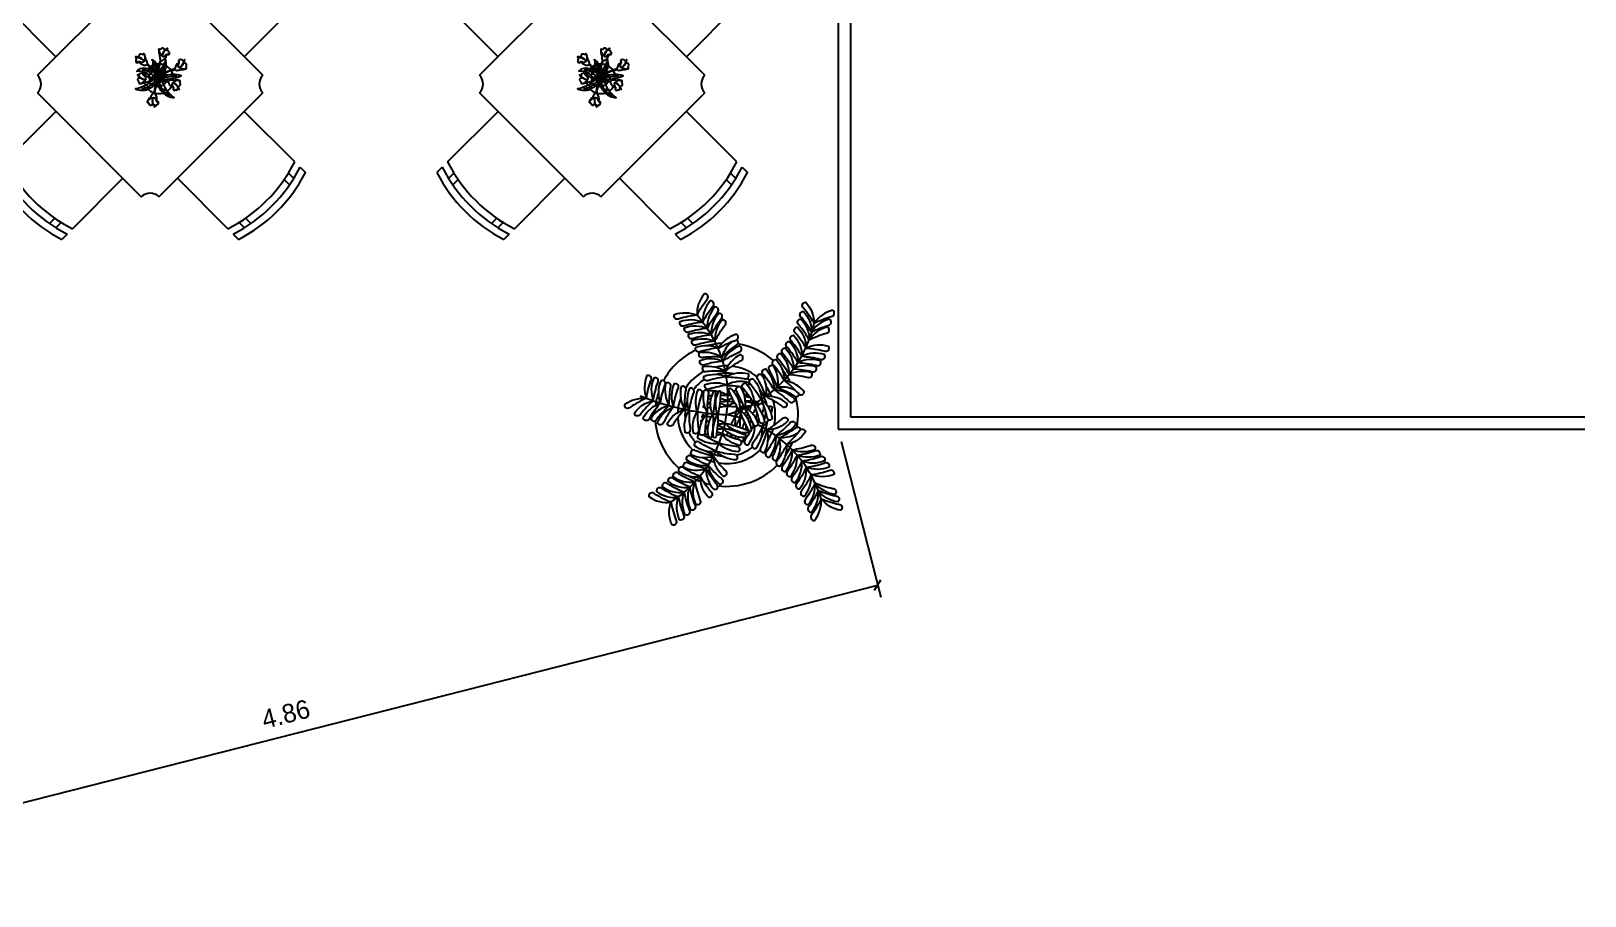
# Model space of a CAD drawing. Header units: millimetres. Extents: x 290.7 to 367.8, y 729.2 to 750.9.
# Drawn here: x 361.53 to 367.77, y 742.17 to 745.65 of the extents above; entities that cross this region are included whole.
import ezdxf

# ---------------------------------------------------------------- set-up
doc = ezdxf.new("R2010")
doc.units = ezdxf.units.MM
doc.header["$PDMODE"] = 35
for name, color, linetype in [('cota', 24, 'Continuous'), ('LAYOUT', 4, 'Continuous'), ('VEGET', 64, 'Continuous'), ('VEGET_I', 62, 'Continuous')]:
    doc.layers.add(name, color=color, linetype=linetype)
doc.styles.add('STYLUS', font='stylu.ttf')
doc.dimstyles.new('DIM50', dxfattribs={"dimscale": 0.5, "dimtxt": 0.15, "dimasz": 0.07, "dimexe": 0.1, "dimexo": 0.1, "dimgap": 0.09, "dimtad": 1, "dimzin": 4, "dimdsep": 46, "dimtxsty": 'STYLUS', "dimblk1": 'OBLIQUE', "dimblk2": 'OBLIQUE', "dimsah": 1, "dimcen": 0.09, "dimclrd": 24, "dimclre": 24, "dimclrt": 2, "dimadec": 0, "dimazin": 0, "dimtfac": 1, "dimtmove": 2, "dimatfit": 3, "dimldrblk": 'OBLIQUE', "dimfxl": 0, "dimtolj": 1, "dimtzin": 0, "dimarcsym": 0})

# ---------------------------------------------------------------- blocks, each defined once
blk = doc.blocks.new('VASO PLANTA')
at = {"layer": 'VEGET'}
for points in [[(-0.3508, 0.3583, -0.044205), (-0.3757, 0.4276, 0.765812), (-0.4, 0.4349, 0.192696)], [(0.3543, 0.3574, 0.044205), (0.3794, 0.4266, -0.765812), (0.4037, 0.4338, -0.192696)], [(-0.2848, 0.3352, -0.044205), (-0.3097, 0.4045, 0.765812), (-0.334, 0.4117, 0.192696)], [(-0.2524, 0.3218, -0.044205), (-0.2385, 0.3941, 0.765812), (-0.2557, 0.4127, 0.192696)], [(-0.2204, 0.3042, -0.044205), (-0.2065, 0.3765, 0.765812), (-0.2237, 0.3952, 0.192696)], [(-0.196, 0.2867, -0.044205), (-0.1821, 0.359, 0.765812), (-0.1993, 0.3776, 0.192696)], [(0.1996, 0.286, 0.044205), (0.1859, 0.3584, -0.765812), (0.2031, 0.3769, -0.192696)], [(0.2254, 0.3028, 0.044205), (0.2117, 0.3751, -0.765812), (0.2289, 0.3937, -0.192696)], [(0.2558, 0.3211, 0.044205), (0.2421, 0.3934, -0.765812), (0.2593, 0.412, -0.192696)], [(0.2898, 0.3355, 0.044205), (0.3149, 0.4048, -0.765812), (0.3392, 0.412, -0.192696)], [(0.3205, 0.3472, 0.044205), (0.3456, 0.4164, -0.765812), (0.3699, 0.4236, -0.192696)], [(-0.3508, 0.3583, 0.044205), (-0.4129, 0.3188, -0.765812), (-0.4366, 0.328, -0.192696)], [(-0.2845, 0.3362, 0.044205), (-0.3466, 0.2967, -0.765812), (-0.3702, 0.3059, -0.192696)], [(-0.2524, 0.3218, 0.044205), (-0.3146, 0.2823, -0.765812), (-0.3382, 0.2914, -0.192696)], [(-0.172, 0.2685, -0.044205), (-0.1581, 0.3407, 0.765812), (-0.1753, 0.3594, 0.192696)], [(-0.1496, 0.2495, -0.044205), (-0.1357, 0.3218, 0.765812), (-0.1529, 0.3404, 0.192696)], [(0.1528, 0.2491, 0.044205), (0.1391, 0.3214, -0.765812), (0.1563, 0.34, -0.192696)], [(0.1753, 0.268, 0.044205), (0.1615, 0.3403, -0.765812), (0.1788, 0.3589, -0.192696)], [(0.2558, 0.3211, -0.044205), (0.3178, 0.2814, 0.765812), (0.3415, 0.2905, 0.192696)], [(0.2898, 0.3355, -0.044205), (0.3519, 0.2959, 0.765812), (0.3755, 0.305, 0.192696)], [(0.3205, 0.3472, -0.044205), (0.3825, 0.3075, 0.765812), (0.4062, 0.3166, 0.192696)], [(0.3543, 0.3574, -0.044205), (0.4163, 0.3177, 0.765812), (0.44, 0.3268, 0.192696)], [(-0.2204, 0.3042, 0.044205), (-0.2825, 0.2647, -0.765812), (-0.3062, 0.2739, -0.192696)], [(-0.196, 0.2867, 0.044205), (-0.2581, 0.2472, -0.765812), (-0.2818, 0.2563, -0.192696)], [(0.1996, 0.286, -0.044205), (0.2616, 0.2464, 0.765812), (0.2853, 0.2554, 0.192696)], [(0.2254, 0.3028, -0.044205), (0.2874, 0.2631, 0.765812), (0.3111, 0.2722, 0.192696)], [(-0.1496, 0.2495, 0.044205), (-0.2117, 0.21, -0.765812), (-0.2354, 0.2191, -0.192696)], [(0.1528, 0.2491, -0.044205), (0.2148, 0.2094, 0.765812), (0.2385, 0.2185, 0.192696)], [(-0.2956, -0.0431, -0.044205), (-0.3563, -0.0014, 0.765812), (-0.3803, -0.0097, 0.192696)], [(-0.374, -0.0884, -0.044205), (-0.4347, -0.0467, 0.765812), (-0.4586, -0.055, 0.192696)], [(-0.3483, -0.0712, -0.044205), (-0.409, -0.0295, 0.765812), (-0.4329, -0.0378, 0.192696)], [(-0.322, -0.0566, -0.044205), (-0.3827, -0.0149, 0.765812), (-0.4066, -0.0232, 0.192696)], [(-0.2956, -0.0431, 0.044205), (-0.2843, -0.1159, -0.765812), (-0.3021, -0.1339, -0.192696)], [(-0.4029, -0.1104, -0.044205), (-0.4636, -0.0687, 0.765812), (-0.4875, -0.077, 0.192696)], [(-0.4029, -0.1104, 0.044205), (-0.3916, -0.1831, -0.765812), (-0.4094, -0.2011, -0.192696)], [(-0.374, -0.0884, 0.044205), (-0.3626, -0.1612, -0.765812), (-0.3805, -0.1792, -0.192696)], [(-0.3483, -0.0712, 0.044205), (-0.3369, -0.144, -0.765812), (-0.3548, -0.162, -0.192696)], [(0.2663, -0.1467, -0.044205), (0.2297, -0.2107, 0.765812), (0.24, -0.2338, 0.192696)], [(0.2663, -0.1467, 0.044205), (0.3379, -0.1295, -0.765812), (0.3573, -0.1457, -0.192696)], [(0.2861, -0.1687, 0.044205), (0.3577, -0.1514, -0.765812), (0.3771, -0.1677, -0.192696)], [(0.3054, -0.1918, 0.044205), (0.377, -0.1745, -0.765812), (0.3964, -0.1908, -0.192696)], [(0.3054, -0.1918, -0.044205), (0.2689, -0.2557, 0.765812), (0.2791, -0.2789, 0.192696)], [(0.3241, -0.2153, -0.044205), (0.2876, -0.2792, 0.765812), (0.2978, -0.3024, 0.192696)], [(0.3431, -0.2465, -0.044205), (0.3066, -0.3104, 0.765812), (0.3168, -0.3336, 0.192696)], [(0.3241, -0.2153, 0.044205), (0.3957, -0.198, -0.765812), (0.4151, -0.2143, -0.192696)], [(0.3431, -0.2465, 0.044205), (0.4147, -0.2292, -0.765812), (0.4341, -0.2455, -0.192696)], [(-0.0781, -0.3273, -0.044205), (-0.1486, -0.3063, 0.765812), (-0.1689, -0.3216, 0.192696)], [(-0.0672, -0.3003, -0.044205), (-0.1378, -0.2794, 0.765812), (-0.158, -0.2946, 0.192696)], [(-0.0672, -0.3003, 0.044205), (-0.016, -0.3532, -0.765812), (-0.0202, -0.3782, -0.192696)], [(-0.0781, -0.3273, 0.044205), (-0.0449, -0.393, -0.765812), (-0.0563, -0.4156, -0.192696)]]:
    blk.add_lwpolyline(points, format="xyb", close=True, dxfattribs=at)
for points in [[(-0.3169, 0.3478, -0.041958), (-0.3403, 0.4136, 0.765812), (-0.3645, 0.4209, 0.173473), (-0.3226, 0.3499, -0.044205)], [(-0.3149, 0.3473, 0.04372), (-0.3763, 0.3082, -0.765812), (-0.4, 0.3173, -0.188525), (-0.3162, 0.3477, 0.044205)], [(-0.1715, 0.268, 0.043736), (-0.233, 0.2289, -0.765812), (-0.2566, 0.2381, -0.190158), (-0.172, 0.2685, 0.044205)], [(-0.0685, 0.2868, 0.561777), (-0.0781, 0.3071, 0.142414), (-0.1193, 0.2525, -0.044205)], [(-0.0596, 0.2725, 0.362814), (-0.0685, 0.2868, 0.192696)], [(0.0629, 0.2724, -0.38977), (0.073, 0.287, -0.192696)], [(0.1004, 0.2614, 0.017186), (0.0793, 0.2808, -0.765812), (0.0834, 0.3058, -0.142118), (0.1244, 0.2513, 0.044205)], [(0.0867, 0.2743, -0.023028), (0.092, 0.2644, 0.044205)], [(0.1748, 0.2676, -0.043736), (0.2361, 0.2283, 0.765812), (0.2598, 0.2374, 0.190158), (0.1753, 0.268, -0.044205)], [(-0.2079, 0.1888, -0.217014), (-0.2114, 0.1991, -0.101631), (-0.1686, 0.2235, 0.044205)], [(0.2124, 0.1867, 0.231781), (0.2164, 0.1975, 0.103844), (0.1727, 0.2224, -0.044205)], [(-0.2974, 0.0457, 0.561777), (-0.3198, 0.045, 0.142414), (-0.2863, -0.0146, -0.044205)], [(-0.2807, 0.0481, 0.362814), (-0.2974, 0.0457, 0.192696)], [(-0.2857, 0.0109, -0.009373), (-0.291, 0.0256, 0.765812)], [(-0.291, 0.0256, 0.019255), (-0.2851, 0.0182, -0.044205)], [(-0.3214, -0.0562, 0.043736), (-0.3101, -0.1282, -0.765812), (-0.328, -0.1462, -0.190158), (-0.322, -0.0566, 0.044205)], [(0.2783, -0.0857, 0.019255), (0.2865, -0.0809, 0.293091), (0.2996, -0.0644, 0.362814), (0.2849, -0.0562, -0.044205)], [(-0.2633, -0.1213, -0.217014), (-0.2742, -0.1203, -0.101631), (-0.2794, -0.0714, 0.044205)], [(0.2705, -0.1097, 0.026609), (0.307, -0.0845, -0.765812), (0.3307, -0.0936, -0.150529), (0.265, -0.1233, 0.044205)], [(0.2082, -0.2083, 0.217014), (0.2187, -0.2112, 0.101631), (0.2411, -0.1674, -0.044205)], [(0.2857, -0.1682, -0.043736), (0.2494, -0.2314, 0.765812), (0.2597, -0.2546, 0.190158), (0.2861, -0.1687, -0.044205)], [(-0.1459, -0.2557, 0.217014), (-0.1463, -0.2666, 0.101631), (-0.0985, -0.2783, -0.044205)], [(-0.0304, -0.2944, 0.024087), (0.002, -0.3182, -0.765812), (0.001, -0.3436, -0.148112), (-0.0477, -0.292, 0.044205)], [(-0.0164, -0.2956, 0.019679), (-0.0098, -0.3026, 0.099242), (0.0034, -0.3116, 0.051682), (0.0093, -0.3116, 0.352205), (0.0141, -0.2959)]]:
    blk.add_lwpolyline(points, format="xyb", dxfattribs=at)
for centre, radius, start, end in [((-0.4768, -0.1149), 0.4897, 63.10087, 75.09225), ((-0.4768, -0.1149), 0.4897, 58.87295, 62.90498), ((0.479, -0.1162), 0.4897, 104.75549, 131.76921), ((-0.4768, -0.1149), 0.4897, 46.69243, 58.65813), ((-0.0926, -0.4892), 0.4897, 114.5353, 121.47279), ((-0.0926, -0.4892), 0.4897, 113.1073, 114.49341), ((-0.0926, -0.4892), 0.4897, 125.073, 129.31985), ((-0.0926, -0.4892), 0.4897, 121.50868, 125.073), ((0.0013, -0.0086), 0.2876, 339.4148, 344.45214), ((-0.0826, -0.4911), 0.4897, 37.62843, 47.98694), ((-0.0826, -0.4911), 0.4897, 34.02821, 37.59254), ((-0.0826, -0.4911), 0.4897, 29.78136, 33.81339), ((-1.0708, 0.089), 1.0765, 335.81604, 339.44659)]:
    blk.add_arc(centre, radius, start, end, dxfattribs=at)
at = {"layer": 'VEGET', "color": 251}
for start, end in [(114.78631, 126.19658), (108.2342, 109.70703), (77.63082, 102.21692), (69.83027, 71.61354), (53.41537, 64.63853), (136.66556, 168.63179), (174.64907, 176.1219), (181.20119, 192.61145)]:
    blk.add_arc((0.0013, -0.0086), 0.2876, start, end, dxfattribs=at)
at = {"layer": 'VEGET', "color": 252}
for start, end in [(350.46942, 42.75762), (203.08044, 239.23733), (326.48976, 336.4965), (272.56394, 316.02078), (249.70631, 260.19107), (263.68527, 266.48138)]:
    blk.add_arc((0.0013, -0.0086), 0.2876, start, end, dxfattribs=at)
at = {"layer": 'VEGET_I'}
for points in [[(-0.1256, 0.2295, -0.026571), (-0.0957, 0.2622, 0.765812)], [(-0.1193, 0.2525, 0.048939), (-0.1256, 0.2295, -0.044205)], [(-0.0887, 0.2646, 0.136656), (-0.0999, 0.1999, -0.044205)], [(-0.0999, 0.1999, -0.044205), (-0.0642, 0.2643, 0.186519), (-0.0596, 0.2725, 0.192696)], [(-0.0957, 0.2622, -0.009373), (-0.0844, 0.273, 0.765812)], [(-0.0844, 0.273, 0.019255), (-0.0887, 0.2646, -0.044205)], [(-0.0844, 0.273, -0.008239), (-0.0741, 0.2821, 0.14266), (-0.0685, 0.2868, 0.192696)], [(0.103, 0.1996, 0.044205), (0.0674, 0.2641, -0.186519), (0.0629, 0.2724, -0.192696)], [(0.092, 0.2644, -0.136656), (0.103, 0.1996, 0.044205)], [(0.1307, 0.2281, 0.026999), (0.1004, 0.2614, -0.765812)], [(0.1244, 0.2513, -0.049229), (0.1307, 0.2281, 0.044205)], [(-0.1256, 0.2295, 0.044205), (-0.1878, 0.19, -0.47059), (-0.2079, 0.1888, -0.101631)], [(-0.1686, 0.2235, -0.089316), (-0.1256, 0.2295, 0.044205)], [(0.1727, 0.2224, 0.087109), (0.1307, 0.2281, -0.044205)], [(0.1307, 0.2281, -0.044205), (0.1928, 0.1884, 0.45353), (0.2124, 0.1867, 0.192696)], [(-0.0544, 0.1329, 0.043212), (-0.115, 0.0941, -0.765812), (-0.1387, 0.1033, -0.188559), (-0.0549, 0.1337, 0.044205)], [(-0.0544, 0.1329, -0.043212), (0.015, 0.152, 0.765812), (0.024, 0.1757, 0.189039), (-0.0548, 0.1336, -0.044205)], [(-0.038, 0.1025, -0.040373), (0.027, 0.12, 0.765812), (0.036, 0.1437, 0.178223), (-0.0394, 0.1055, -0.044205)], [(-0.0234, 0.12, 0.000464), (-0.0241, 0.1201, -0.582651), (-0.0373, 0.1388, -0.07346)], [(-0.0249, 0.1589, -0.375335), (-0.0211, 0.1758, -0.047205), (0.0015, 0.1709, 0.044205)], [(-0.0249, 0.1426, -0.056536), (0.0014, 0.1344, 0.044205)], [(0.0278, 0.1425, 0.016318), (0.0015, 0.1493, -0.765812)], [(0.0279, 0.1589, -0.080461), (0.0577, 0.1335, 0.044205)], [(0.0572, 0.1327, 0.010847), (0.0402, 0.1387, -0.765812)], [(0.0572, 0.1327, -0.043212), (0.1178, 0.0938, 0.765812), (0.1415, 0.1029, 0.188559), (0.0577, 0.1335, -0.044205)], [(-0.1506, -0.003, -0.043212), (-0.1404, 0.0683, 0.765812), (-0.1585, 0.086, 0.189039), (-0.1515, -0.0031, -0.044205)], [(-0.1096, 0.0832, 0.310051), (-0.1244, 0.0842, 0.178223), (-0.1195, -0.0002, -0.044205)], [(-0.0624, 0.0891, 0.026809), (-0.0993, 0.0639, -0.765812), (-0.1229, 0.073, -0.190001), (-0.0384, 0.1034, 0.044205)], [(-0.0212, 0.0648, 0.042968), (-0.0875, 0.0378, -0.765812), (-0.1091, 0.051, -0.187469), (-0.0217, 0.0659, 0.044205)], [(-0.0994, 0.0636, 0.01476), (-0.099, 0.0564, -0.044205)], [(-0.0778, 0.0642, -0.001358), (-0.0777, 0.0665, 0.23858), (-0.0793, 0.0782, 0.192696)], [(-0.0664, 0.0754, 0.55151), (-0.0748, 0.0714, 0.014416), (-0.0746, 0.0651, 0.055396)], [(-0.0657, 0.0785, -0.000915), (-0.067, 0.0792, -0.304303), (-0.0691, 0.0849, -0.228818)], [(-0.0502, 0.0683, 0.012353), (-0.0516, 0.0893, 0.702056), (-0.0618, 0.0907, 0.056992), (-0.068, 0.0664, 0.055396)], [(-0.0626, 0.089, -0.000303), (-0.0624, 0.089, -0.055396)], [(-0.0381, 0.1028, 0.011778), (-0.0553, 0.0933, -0.765812)], [(-0.0515, 0.0877, -0.017637), (-0.0439, 0.0861, -0.055396)], [(-0.0461, 0.0684, -0.002748), (-0.0503, 0.0704, -0.304303)], [(-0.0472, 0.1034, -0.367712), (-0.0402, 0.1189, -0.023207), (-0.0295, 0.115, 0.044205)], [(-0.0298, 0.0673, 0.014432), (-0.0313, 0.0917, 0.702056), (-0.0415, 0.0931, 0.058247), (-0.0477, 0.0684, 0.055396)], [(-0.0399, 0.095, -0.128217), (-0.0451, 0.0991, -0.023207)], [(-0.0117, 0.0838, 0.012832), (-0.0314, 0.0923, -0.213964)], [(-0.0305, 0.082, -0.031165), (-0.0181, 0.0763, -0.055396)], [(-0.0214, 0.0653, -0.039819), (0.0385, 0.0938, 0.765812), (0.0431, 0.1188, 0.173659), (-0.023, 0.0693, -0.044205)], [(-0.0176, 0.1092, -0.046951), (0.0014, 0.0964, 0.044205)], [(-0.0136, 0.0441, 0.053322), (0.0698, 0.079, 0.702056), (0.0669, 0.089, 0.218681), (-0.0144, 0.0465, 0.055396)], [(-0.0102, 0.0716, -0.032659), (0.0013, 0.063, -0.055396)], [(0.0204, 0.1092, 0.011816), (0.0014, 0.1145, -0.765812)], [(0.0129, 0.0716, 0.007775), (0.0014, 0.0775, -0.765812)], [(0.0145, 0.0838, -0.020159), (0.0208, 0.0762, 0.044205)], [(0.0262, 0.1199, -0.016225), (0.0324, 0.1149, 0.044205)], [(0.0479, 0.099, -0.012099), (0.0653, 0.0889, 0.765812)], [(0.0644, 0.0672, 0.031921), (0.0488, 0.0683, -0.044205)], [(0.0719, 0.0848, -0.022047), (0.102, 0.0636, 0.765812), (0.1256, 0.0727, 0.171463), (0.05, 0.1032, -0.044205)], [(0.0546, -0.0209, -0.053322), (0.0855, 0.064, -0.702056), (0.0956, 0.0616, -0.218681), (0.057, -0.0217, -0.055396)], [(0.085, 0.0627, 0.016253), (0.0773, 0.0649, -0.044205)], [(-0.291, 0.0256, -0.008239), (-0.2952, 0.0387, 0.14266), (-0.2974, 0.0457, 0.192696)], [(-0.2677, -0.0296, -0.026571), (-0.2857, 0.0109, 0.765812)], [(-0.2851, 0.0182, 0.136656), (-0.2302, -0.0179, -0.044205)], [(-0.2302, -0.0179, -0.044205), (-0.275, 0.0406, 0.186519), (-0.2807, 0.0481, 0.192696)], [(-0.1163, -0.0001, -0.035554), (-0.1081, 0.0586, 0.765812)], [(-0.0137, 0.0444, -0.054708), (-0.0974, 0.0046, -0.702056), (-0.1029, 0.0133, -0.225817), (-0.014, 0.0451, -0.055396)], [(-0.0951, 0.0343, 0.023461), (-0.0915, 0.0233, -0.044205)], [(-0.091, -0.0281, -0.065659), (-0.0762, 0.0002, 0.044205)], [(-0.085, 0.0091, 0.020897), (-0.0798, 0.0003, -0.044205)], [(-0.0779, 0.0322, -0.006135), (-0.0781, 0.0424, 0.23858)], [(-0.0749, 0.0002, 0.017363), (-0.0771, -0.0287, -0.091156)], [(-0.0755, 0.0002, -0.007355), (-0.0767, 0.0124, 0.23858)], [(-0.0688, 0.0467, 0.022251), (-0.068, 0.037, 0.055396)], [(-0.0636, 0.018, 0.046881), (-0.0555, -0.0009, 0.055396)], [(-0.053, -0.0011, 0.014868), (-0.0507, 0.0241, 0.702056)], [(-0.0499, 0.0429, 0.006974), (-0.0499, 0.0547, 0.702056)], [(-0.0486, 0.0552, 0.027174), (-0.0481, 0.0433, 0.055396)], [(-0.0451, 0.0268, 0.071588), (-0.0331, -0.0021, 0.055396)], [(-0.0331, -0.0021, 0.021865), (-0.0299, 0.0349, 0.702056)], [(-0.0093, 0.0527, -0.0139), (-0.0312, 0.0615, -0.304303)], [(-0.0296, 0.0456, 0.009673), (-0.0296, 0.0621, 0.702056)], [(-0.0296, 0.0592, -0.045164), (-0.0129, 0.0485, -0.055396)], [(0.0092, 0.0255, -0.02164), (-0.0256, 0.0373, -0.702056)], [(-0.0092, 0.0455, -0.061935), (0.0092, 0.0255, -0.055396)], [(0.0162, 0.0441, -0.009219), (0.0013, 0.0489, -0.304303)], [(0.0466, 0.0231, 0.085919), (0.0092, 0.0255, 0.055396)], [(0.0092, 0.0255, 0.021874), (0.0415, 0.0072, 0.702056)], [(0.012, 0.0526, -0.018209), (0.0171, 0.0465, -0.055396)], [(0.0163, 0.0444, 0.021253), (0.0478, 0.0266, 0.702056)], [(0.0537, 0.0424, 0.085162), (0.0166, 0.0451, 0.055396)], [(0.0339, 0.0614, -0.015304), (0.0578, 0.0524, 0.765812)], [(0.0525, 0.0018, 0.004757), (0.0599, -0.0016, 0.702056)], [(0.0658, 0.0167, 0.005884), (0.0634, 0.0177, 0.055396)], [(0.064, 0.0188, 0.001397), (0.0662, 0.0178, 0.702056)], [(0.0729, 0.0357, 0.003136), (0.0717, 0.0363, 0.055396)], [(0.0743, 0.0452, -0.001443), (0.0765, 0.0442, 0.765812)], [(0.0761, -0.0278, 0.039819), (0.1018, 0.0334, -0.765812), (0.1265, 0.0392, -0.173659), (0.0802, -0.0292, 0.044205)], [(0.09, 0.0019, 0.023932), (0.0815, 0.0081, 0.055396)], [(0.0829, 0.0107, 0.00583), (0.0922, 0.0072, 0.702056)], [(0.0973, 0.0205, 0.021846), (0.0896, 0.0263, 0.055396)], [(0.0924, 0.0358, 0.188259), (0.1018, 0.0342, 0.037112)], [(0.1122, 0.0458, 0.095136), (0.1118, 0.0507, 0.037112), (0.0955, 0.0589, -0.044205)], [(0.1141, -0.0426, 0.040373), (0.1285, 0.0231, -0.765812), (0.1518, 0.0333, -0.178223), (0.1171, -0.0439, 0.044205)], [(0.1451, -0.0575, 0.043212), (0.161, 0.0127, -0.765812), (0.1842, 0.0228, -0.189039), (0.1459, -0.0579, 0.044205)], [(-0.2863, -0.0146, 0.048939), (-0.2677, -0.0296, -0.044205)], [(-0.2794, -0.0714, -0.089316), (-0.2677, -0.0296, 0.044205)], [(-0.2677, -0.0296, 0.044205), (-0.2563, -0.1023, -0.47059), (-0.2633, -0.1213, -0.101631)], [(-0.1506, -0.003, 0.043212), (-0.1394, -0.0741, -0.765812), (-0.1572, -0.0921, -0.188812), (-0.1515, -0.003, 0.044205)], [(-0.1166, -0.0001, 0.043533), (-0.1053, -0.0717, -0.765812), (-0.1232, -0.0897, -0.190001), (-0.1172, -0.0001, 0.044205)], [(-0.0981, -0.0807, -0.091774), (-0.0937, -0.0364, 0.044205)], [(-0.0049, -0.0619, 0.050837), (-0.0901, -0.0483, 0.702056), (-0.0929, -0.0582, 0.208079), (-0.0057, -0.0669, 0.055396)], [(-0.0023, -0.042, 0.052104), (-0.0895, -0.0278, 0.702056), (-0.0924, -0.0377, 0.213937), (-0.0028, -0.0457, 0.055396)], [(-0.0775, -0.0446, 0.002726), (-0.0775, -0.0492, -0.091156)], [(-0.0681, -0.0501, -0.005382), (-0.068, -0.0477, -0.055396)], [(-0.0653, -0.0299, -0.070796), (-0.0541, -0.001, -0.055396)], [(-0.0533, -0.0011, -0.018247), (-0.05, -0.0319, -0.702056)], [(-0.0492, -0.0512, -0.000824), (-0.0491, -0.0526, -0.702056)], [(-0.0477, -0.0528, -0.003383), (-0.0477, -0.0513, -0.055396)], [(-0.0451, -0.0327, -0.075119), (-0.0331, -0.0021, -0.055396)], [(-0.0331, -0.0021, -0.019771), (-0.0296, -0.0355, -0.702056)], [(-0.0288, -0.0513, -0.002951), (-0.0287, -0.0563, -0.702056)], [(-0.0028, -0.0457, 0.126868), (0.0802, -0.067, 0.706395), (0.0893, -0.0547, 0.085319), (0.0864, -0.053, 0.054345), (-0.0023, -0.042)], [(0.0161, -0.0546, 0.004912), (0.0129, -0.0623, 0.702056)], [(0.0356, -0.0148, 0.018633), (0.0212, -0.043, 0.702056)], [(0.0324, -0.0637, 0.007476), (0.0333, -0.0605, 0.055396)], [(0.0353, -0.0612, 0.001673), (0.0342, -0.0639, 0.702056)], [(0.0363, -0.0449, 0.068831), (0.0356, -0.0148, 0.055396)], [(0.0549, -0.021, 0.016154), (0.0423, -0.0455, 0.702056)], [(0.0564, -0.0471, 0.058916), (0.0556, -0.0212, 0.055396)], [(0.0756, -0.0276, -0.013341), (0.0694, -0.049, 0.009168)], [(0.0715, -0.0067, 0.0079), (0.084, -0.0116, 0.702056)], [(0.0743, -0.1205, 0.352236), (0.0886, -0.1288, 0.190001), (0.115, -0.0429, -0.044205)], [(0.0803, -0.0509, 0.047452), (0.0767, -0.028, -0.044205)], [(0.1144, -0.0427, -0.043303), (0.0785, -0.1053, 0.765812)], [(0.0962, -0.0152, 0.312991), (0.1004, -0.0106, 0.052452)], [(0.1451, -0.0575, -0.043212), (0.1093, -0.1199, 0.765812), (0.1195, -0.1431, 0.188812), (0.146, -0.0578, -0.044205)], [(0.2849, -0.0562, 0.186519), (0.2769, -0.0612, -0.044205), (0.2142, -0.0998, 0.136656), (0.2783, -0.0857, 0.293091)], [(-0.0157, -0.1244, -0.041957), (-0.0826, -0.1042, 0.765812), (-0.1028, -0.1195, 0.18367), (-0.0161, -0.1264, -0.044205)], [(-0.077, -0.0655, 0.003527), (-0.0767, -0.0714, -0.132351), (-0.0762, -0.0782, -0.192696)], [(-0.0653, -0.08, -0.026563), (-0.0673, -0.0685, -0.055396)], [(-0.0492, -0.0717, -0.005553), (-0.0495, -0.0812, -0.702056)], [(-0.0448, -0.0827, -0.024989), (-0.0468, -0.0719, -0.055396)], [(-0.0299, -0.0942, -0.873192), (-0.0404, -0.097, -0.228818)], [(-0.0288, -0.0717, -0.007299), (-0.0292, -0.0841, -0.702056)], [(-0.0157, -0.1244, 0.041957), (0.0542, -0.1237, -0.765812), (0.0694, -0.144, -0.183954), (-0.016, -0.1264, 0.044205)], [(-0.0085, -0.085, 0.044205), (0.064, -0.0978, -0.765812), (0.0753, -0.1206, -0.192696), (-0.0085, -0.085, 0.044205)], [(0.0015, -0.0939, 0.004581), (-0.0008, -0.1013, 0.702056), (0.0082, -0.1064, 0.014424), (0.0124, -0.1016, 0.055396)], [(0.0094, -0.0713, 0.010447), (0.0034, -0.088, 0.702056)], [(0.0193, -0.1057, 0.000531), (0.019, -0.1065, 0.702056), (0.028, -0.1116, 0.00358), (0.0291, -0.1104, 0.055396)], [(0.0196, -0.0915, 0.031025), (0.0263, -0.0796, 0.055396)], [(0.0278, -0.0802, 0.007534), (0.0235, -0.0923, 0.702056)], [(0.0405, -0.0951, 0.027613), (0.0463, -0.0844, 0.055396)], [(0.0559, -0.0855, -0.006227), (0.0517, -0.095, 0.033373), (0.0506, -0.0965, 0.192696)], [(0.053, -0.0661, 0.002758), (0.0533, -0.0649, 0.055396)], [(0.0635, -0.0662, -0.0009), (0.063, -0.0676, 0.009168)], [(0.0733, -0.0994, 0.030936), (0.0775, -0.0849, -0.044205)], [(0.0798, -0.0708, 0.007699), (0.0802, -0.067, -0.044205)], [(0.245, -0.1241, -0.044205), (0.2084, -0.1881, 0.47059), (0.2082, -0.2083, 0.101631)], [(0.2411, -0.1674, 0.089316), (0.245, -0.1241, -0.044205)], [(0.245, -0.1241, 0.017575), (0.2705, -0.1097, -0.765812)], [(0.265, -0.1233, -0.040978), (0.245, -0.1241, 0.044205)], [(-0.0229, -0.1575, -0.04223), (-0.0903, -0.1373, 0.765812), (-0.1105, -0.1525, 0.184614), (-0.0234, -0.1594, -0.044205)], [(-0.0555, -0.2723, -0.044205), (-0.1261, -0.2513, 0.47059), (-0.1459, -0.2557, 0.192696)], [(-0.0447, -0.2366, 0.136225), (-0.0164, -0.2956, 0.131385)], [(-0.0447, -0.2366, 0.044205), (0.0072, -0.2888, -0.19627), (0.0141, -0.2959, -0.192696)], [(-0.0985, -0.2783, 0.089316), (-0.0555, -0.2723, -0.044205)], [(-0.0555, -0.2723, 0.020097), (-0.0304, -0.2944, -0.765812)], [(-0.0477, -0.292, -0.043346), (-0.0555, -0.2723, 0.044205)]]:
    blk.add_lwpolyline(points, format="xyb", dxfattribs=at)
for points in [[(-0.09, 0.1868, -0.044205), (-0.0433, 0.2437, 0.765812), (-0.0495, 0.2682, 0.192696)], [(0.093, 0.1865, 0.044205), (0.0465, 0.2435, -0.765812), (0.0527, 0.2681, -0.192696)], [(-0.0999, 0.1999, 0.044205), (-0.1682, 0.1723, -0.765812), (-0.1897, 0.1855, -0.192696)], [(-0.066, 0.1521, -0.044205), (-0.0248, 0.2132, 0.765812), (-0.0333, 0.237, 0.192696)], [(0.0689, 0.152, 0.044205), (0.0279, 0.2131, -0.765812), (0.0364, 0.237, -0.192696)], [(0.103, 0.1996, -0.044205), (0.1711, 0.1718, 0.765812), (0.1928, 0.185, 0.192696)], [(-0.09, 0.1868, 0.044205), (-0.1521, 0.1473, -0.765812), (-0.1758, 0.1564, -0.192696)], [(-0.066, 0.1521, 0.044205), (-0.1342, 0.1245, -0.765812), (-0.1558, 0.1378, -0.192696)], [(0.0689, 0.152, -0.044205), (0.1371, 0.1242, 0.765812), (0.1587, 0.1374, 0.192696)], [(0.093, 0.1865, -0.044205), (0.1551, 0.1469, 0.765812), (0.1787, 0.156, 0.192696)], [(-0.2143, -0.0141, -0.044205), (-0.2477, 0.0515, 0.765812), (-0.2727, 0.0557, 0.192696)], [(-0.1729, -0.0059, -0.044205), (-0.2124, 0.0563, 0.765812), (-0.2377, 0.058, 0.192696)], [(0.0356, -0.0148, -0.055396), (0.0674, 0.0735, -0.702056), (0.0775, 0.0712, -0.228818)], [(-0.2302, -0.0179, 0.044205), (-0.2322, -0.0915, -0.765812), (-0.2531, -0.106, -0.192696)], [(-0.2143, -0.0141, 0.044205), (-0.203, -0.0868, -0.765812), (-0.2208, -0.1048, -0.192696)], [(-0.1729, -0.0059, 0.044205), (-0.1749, -0.0795, -0.765812), (-0.1957, -0.094, -0.192696)], [(-0.0049, -0.0619, -0.055396), (0.0883, -0.0727, -0.702056), (0.0883, -0.083, -0.228818)], [(0.1649, -0.0682, 0.044205), (0.224, -0.0242, -0.765812), (0.2482, -0.0316, -0.192696)], [(0.2007, -0.0906, 0.044205), (0.2553, -0.0412, -0.765812), (0.2801, -0.0463, -0.192696)], [(-0.0085, -0.085, -0.044205), (-0.0817, -0.0771, 0.765812), (-0.0988, -0.0958, 0.192696)], [(0.1649, -0.0682, -0.044205), (0.1406, -0.1377, 0.765812), (0.1548, -0.1586, 0.192696)], [(0.2007, -0.0906, -0.044205), (0.1641, -0.1545, 0.765812), (0.1744, -0.1777, 0.192696)], [(0.2142, -0.0998, -0.044205), (0.1898, -0.1693, 0.765812), (0.2041, -0.1903, 0.192696)], [(-0.0277, -0.1755, -0.044205), (-0.1009, -0.1676, 0.765812), (-0.118, -0.1863, 0.192696)], [(-0.0277, -0.1755, 0.044205), (0.0287, -0.2229, -0.765812), (0.027, -0.2482, -0.192696)], [(-0.023, -0.1577, 0.044205), (0.0506, -0.1573, -0.765812), (0.0658, -0.1776, -0.192696)], [(-0.0447, -0.2366, -0.044205), (-0.1179, -0.2287, 0.765812), (-0.1351, -0.2474, 0.192696)], [(-0.0396, -0.2201, -0.044205), (-0.1102, -0.1991, 0.765812), (-0.1304, -0.2144, 0.192696)], [(-0.0396, -0.2201, 0.044205), (0.0209, -0.262, -0.765812), (0.0217, -0.2873, -0.192696)]]:
    blk.add_lwpolyline(points, format="xyb", close=True, dxfattribs=at)
for centre, radius, start, end in [((-0.4768, -0.1149), 0.4897, 44.6994, 46.69243), ((-0.4768, -0.1149), 0.4897, 40.06532, 44.51606), ((-0.4768, -0.1149), 0.4897, 38.03158, 39.93164), ((0.479, -0.1162), 0.4897, 139.9161, 141.81616), ((0.479, -0.1162), 0.4897, 135.33168, 139.78242), ((0.479, -0.1162), 0.4897, 131.76921, 135.33168), ((-0.4768, -0.1149), 0.4897, 33.05495, 37.9709), ((-0.4768, -0.1149), 0.4897, 25.47061, 33.03291), ((0.479, -0.1162), 0.4897, 146.81483, 151.78743), ((0.479, -0.1162), 0.4897, 141.87684, 146.79279), ((-0.4768, -0.1149), 0.4897, 12.5407, 24.43883), ((0.479, -0.1162), 0.4897, 154.72281, 156.27799), ((-0.0926, -0.4892), 0.4897, 78.95558, 99.44778), ((0.479, -0.1162), 0.4897, 163.2567, 167.30704), ((0.479, -0.1162), 0.4897, 159.42954, 163.17542), ((-0.0926, -0.4892), 0.4897, 111.11428, 113.1073), ((-0.0926, -0.4892), 0.4897, 106.48019, 110.93093), ((-0.0926, -0.4892), 0.4897, 104.44646, 106.34651), ((-0.0926, -0.4892), 0.4897, 99.46983, 104.38578), ((-1.0708, 0.089), 1.0765, 339.44659, 351.94443), ((-1.0708, 0.089), 1.0765, 351.94443, 352.8151), ((-1.0708, 0.089), 1.0765, 353.01366, 354.80121), ((-0.0826, -0.4911), 0.4897, 76.0953, 80.14564), ((-0.0826, -0.4911), 0.4897, 52.7547, 76.01402), ((-0.0826, -0.4911), 0.4897, 48.17028, 52.62102)]:
    blk.add_arc(centre, radius, start, end, dxfattribs=at)
at = {"layer": 'VEGET_I', "color": 253}
for radius, start, end in [(0.1961, 75.20842, 104.63932), (0.1961, 109.39082, 123.9064), (0.1669, 101.00176, 125.06418), (0.1669, 54.78356, 78.84598), (0.1961, 55.94134, 70.45692), (0.1961, 138.57221, 171.0542), (0.1669, 143.42252, 147.79954), (0.1669, 11.30167, 36.42522), (0.1961, 348.04702, 41.27553), (0.1961, 175.8057, 190.32128), (0.1669, 167.41664, 191.47906), (0.1669, 327.62216, 351.68458), (0.1961, 204.98709, 234.26966), (0.1669, 209.8374, 230.15874), (0.1961, 328.77994, 343.29552), (0.1669, 248.93655, 274.53961), (0.1961, 270.98446, 314.11413), (0.1669, 292.98767, 309.26382), (0.1961, 247.51538, 264.97676)]:
    blk.add_arc((0.0013, -0.0086), radius, start, end, dxfattribs=at)
blk = doc.blocks.new('MESA BEIRAMAR')
at = {"layer": 'LAYOUT'}
for p, q in [((-0.19, 0.3168), (-0.19, 0.3468)), ((-0.14, 0.3007), (-0.14, 0.3307)), ((-0.11, 0.337), (-0.11, 0.307)), ((0.11, 0.337), (0.11, 0.307)), ((0.14, 0.3007), (0.14, 0.3307)), ((0.19, 0.3168), (0.19, 0.3468)), ((-0.19, 0.2868), (-0.19, 0)), ((0.19, 0.2868), (0.19, 0)), ((0.295, 0), (-0.295, 0)), ((-0.345, -0.05), (-0.345, -0.64)), ((0.345, -0.64), (0.345, -0.05)), ((-0.6618, -0.155), (-0.6918, -0.155)), ((-0.6318, -0.155), (-0.345, -0.155)), ((0.6318, -0.155), (0.345, -0.155)), ((0.6618, -0.155), (0.6918, -0.155)), ((-0.682, -0.235), (-0.652, -0.235)), ((-0.6457, -0.205), (-0.6757, -0.205)), ((0.6457, -0.205), (0.6757, -0.205)), ((0.682, -0.235), (0.652, -0.235)), ((-0.682, -0.455), (-0.652, -0.455)), ((-0.6457, -0.485), (-0.6757, -0.485)), ((0.6457, -0.485), (0.6757, -0.485)), ((0.682, -0.455), (0.652, -0.455)), ((-0.6618, -0.535), (-0.6918, -0.535)), ((-0.6318, -0.535), (-0.345, -0.535)), ((0.6318, -0.535), (0.345, -0.535)), ((0.6618, -0.535), (0.6918, -0.535)), ((-0.295, -0.69), (0.295, -0.69)), ((-0.19, -0.9768), (-0.19, -0.69)), ((0.19, -0.9768), (0.19, -0.69)), ((-0.14, -0.9907), (-0.14, -1.0207)), ((-0.11, -1.027), (-0.11, -0.997)), ((0.11, -1.027), (0.11, -0.997)), ((0.14, -0.9907), (0.14, -1.0207)), ((-0.19, -1.0068), (-0.19, -1.0368)), ((0.19, -1.0068), (0.19, -1.0368))]:
    blk.add_line(p, q, dxfattribs=at)
for centre, radius, start, end in [((0, -0.2398), 0.6167, 72.05475, 107.94525), ((0, -0.2698), 0.6167, 72.05475, 107.94525), ((0, -0.2998), 0.6167, 72.05475, 107.94525), ((-0.345, 0), 0.05, 270, 0), ((0.345, 0), 0.05, 180, 270), ((-0.1052, -0.345), 0.6167, 162.05475, 197.94525), ((-0.0752, -0.345), 0.6167, 162.05475, 197.94525), ((-0.0452, -0.345), 0.6167, 162.05475, 197.94525), ((0.0452, -0.345), 0.6167, 342.05475, 17.94525), ((0.0752, -0.345), 0.6167, 342.05475, 17.94525), ((0.1052, -0.345), 0.6167, 342.05475, 17.94525), ((-0.345, -0.69), 0.05, 360, 90), ((0.345, -0.69), 0.05, 90, 180), ((0, -0.3902), 0.6167, 252.05475, 287.94525), ((0, -0.4202), 0.6167, 252.05475, 287.94525), ((0, -0.4502), 0.6167, 252.05475, 287.94525)]:
    blk.add_arc(centre, radius, start, end, dxfattribs=at)
blk = doc.blocks.new('VASO FLOR')
at = {"layer": 'VEGET', "color": 13}
for points in [[(0.0291, 0.1175, -0.195055), (0.0228, 0.1231, 0.501368), (0.0133, 0.1224, -0.376344), (0.0048, 0.1206, 0.636994), (0.0029, 0.1171, 0.091173), (0.0064, 0.0968, 0.036395), (0.0087, 0.079, 0.096784), (0.0105, 0.0768, 0.035642)], [(-0.0794, 0.0877, -0.062762), (-0.0817, 0.0861, 0.34066), (-0.0891, 0.0798, -0.393845), (-0.0886, 0.0713, 0.287974), (-0.0828, 0.0658, -0.389519), (-0.0738, 0.0671, 0.232624), (-0.0493, 0.0568, 0.182881), (-0.0446, 0.0589, -0.033616)], [(-0.0553, 0.1005, -0.212423), (-0.0564, 0.0709, -0.368913), (-0.07, 0.0691, 0.372027), (-0.0828, 0.0658, -0.287974)], [(-0.043, 0.0614, 0.096784), (-0.0425, 0.0642, 0.036395), (-0.0489, 0.0809, 0.091173), (-0.0553, 0.1005, 0.636994), (-0.0587, 0.1026, -0.376344), (-0.067, 0.1003, 0.501368), (-0.0757, 0.0963, -0.195055), (-0.0786, 0.0885, 0.06826)], [(0.0029, 0.1171, 0.212423), (0.0178, 0.0915, 0.368913), (0.0306, 0.0964, -0.372027), (0.0435, 0.0995, 0.287974)], [(0.0131, 0.0754, 0.182881), (0.0182, 0.0758, 0.232624), (0.0349, 0.0964, -0.389519), (0.0435, 0.0995, 0.287974), (0.046, 0.1071, -0.393845), (0.0424, 0.1147, 0.34066), (0.0329, 0.1169, -0.062762), (0.0301, 0.1172, -0.064896)], [(0.1037, 0.0678, -0.062762), (0.1025, 0.0703, 0.34066), (0.0974, 0.0786, -0.393845), (0.089, 0.0795, 0.287974), (0.0826, 0.0747, -0.389519), (0.0824, 0.0656, 0.232624), (0.0683, 0.0432, 0.058292), (0.0683, 0.0415, 0.020555)], [(0.0693, 0.0386, 0.222448), (0.0744, 0.0352, 0.036395), (0.092, 0.0388, 0.091173), (0.1124, 0.042, 0.636994), (0.115, 0.045, -0.376344), (0.114, 0.0536, 0.501368), (0.1116, 0.0628, -0.195055), (0.1043, 0.0669, 0.06826)], [(0.1124, 0.042, -0.212423), (0.0833, 0.0478, -0.368913), (0.0838, 0.0616, 0.372027), (0.0826, 0.0747, -0.287974)], [(-0.0755, 0.0087, -0.195055), (-0.0805, 0.0019, 0.501368), (-0.079, -0.0075, -0.376344), (-0.0763, -0.0157, 0.636994), (-0.0727, -0.0174, 0.084136), (-0.0542, -0.0127, 0.053439)], [(-0.0541, 0.0162, 0.007798), (-0.055, 0.0164, -0.389519), (-0.0589, 0.0247, 0.287974), (-0.0666, 0.0264, -0.393845), (-0.074, 0.0222, 0.34066), (-0.0752, 0.0125, -0.062762), (-0.0753, 0.0097, -0.064896)], [(-0.0727, -0.0174, 0.212423), (-0.0486, -0.0002, 0.368913), (-0.0546, 0.0121, -0.372027), (-0.0589, 0.0247, 0.287974)], [(-0.0542, -0.0127, 0.006984), (-0.0528, -0.012, 0.036395), (-0.0353, -0.0081, 0.401755), (-0.0329, 0.0016, 0.224419), (-0.0541, 0.0162, -0.389519)], [(-0.0164, -0.0564, 0.154212), (-0.0205, -0.0578, 0.036395), (-0.0305, -0.0727, 0.091173), (-0.0427, -0.0893, 0.636994), (-0.0425, -0.0933, -0.376344), (-0.0357, -0.0987, 0.501368), (-0.0275, -0.1035, -0.195055), (-0.0194, -0.1013, 0.06826)], [(-0.0183, -0.1015, -0.062762), (-0.0157, -0.1024, 0.34066), (-0.0062, -0.1048, -0.393845), (0.0004, -0.0995, 0.287974), (0.0015, -0.0916, -0.389519), (-0.0048, -0.085, 0.232624), (-0.0106, -0.0591, 0.124656), (-0.0134, -0.057, -0.002356)], [(0.0625, -0.0042, 0.031062), (0.0472, -0.0033, 0.401755), (0.0422, -0.0119, 0.182145), (0.0541, -0.0295, -0.389519)], [(0.0541, -0.0295, 0.048427), (0.0591, -0.0324, -0.389519), (0.0605, -0.0414, 0.287974), (0.0674, -0.0453, -0.393845), (0.0756, -0.0433, 0.34066), (0.0796, -0.0344, -0.062762), (0.0805, -0.0317, -0.064896)], [(0.0858, -0.005, 0.212423), (0.0577, -0.0146, 0.368913), (0.06, -0.0282, -0.372027), (0.0605, -0.0414, 0.287974)], [(0.081, -0.0308, -0.195055), (0.0877, -0.0258, 0.501368), (0.0889, -0.0163, -0.376344), (0.0887, -0.0076, 0.636994), (0.0858, -0.005, 0.091173), (0.0651, -0.0045, 0.005326), (0.0625, -0.0042, 0.035051)], [(-0.0427, -0.0893, -0.212423), (-0.0179, -0.073, -0.368913), (-0.0086, -0.0831, 0.372027), (0.0015, -0.0916, -0.287974)]]:
    blk.add_lwpolyline(points, format="xyb", dxfattribs=at)
at = {"layer": 'VEGET', "color": 40}
for points in [[(-0.0786, 0.0885, 0.06826), (-0.0899, 0.0897, 0.810808), (-0.0898, 0.0888, -0.064896), (-0.0794, 0.0877, -0.062762)], [(-0.0794, 0.0877, -0.179373), (-0.0558, 0.0721, -0.243738)], [(-0.0554, 0.0731, 0.172607), (-0.0786, 0.0885, 0.810808)], [(0.0159, 0.093, -0.172607), (0.0291, 0.1175, -0.810808)], [(0.0301, 0.1172, 0.176058), (0.0168, 0.0928, 0.243738)], [(0.0301, 0.1172, -0.064896), (0.0388, 0.1231, 0.810808), (0.0384, 0.1239, 0.06826), (0.0291, 0.1175, -0.195055)], [(0.1037, 0.0678, -0.179373), (0.0845, 0.0471, -0.243738)], [(0.0854, 0.0465, 0.172607), (0.1043, 0.0669, 0.810808)], [(0.1043, 0.0669, 0.06826), (0.1073, 0.0778, 0.810808), (0.1064, 0.0779, -0.064896), (0.1037, 0.0678, -0.062762)], [(-0.0753, 0.0097, -0.064896), (-0.0819, 0.0179, 0.810808), (-0.0827, 0.0174, 0.06826), (-0.0755, 0.0087, -0.195055)], [(-0.0499, -0.0023, -0.172607), (-0.0755, 0.0087, -0.810808)], [(-0.0753, 0.0097, 0.179373), (-0.0493, -0.0014, 0.243738)], [(0.0805, -0.0317, 0.176058), (0.0592, -0.0139, 0.243738)], [(0.0595, -0.013, -0.172607), (0.081, -0.0308, -0.810808)], [(0.0805, -0.0317, -0.064896), (0.0845, -0.0415, 0.810808), (0.0854, -0.0412, 0.06826), (0.081, -0.0308, -0.195055)], [(-0.0203, -0.0735, 0.172607), (-0.0194, -0.1013, 0.810808)], [(-0.0183, -0.1015, -0.179373), (-0.0193, -0.0733, -0.243738)], [(-0.0194, -0.1013, 0.06826), (-0.0139, -0.1112, 0.810808), (-0.0131, -0.1106, -0.064896), (-0.0183, -0.1015, -0.062762)]]:
    blk.add_lwpolyline(points, format="xyb", dxfattribs=at)
at = {"layer": 'VEGET'}
for points in [[(-0.0059, 0.0601, 0.275681), (-0.0241, 0.0782, -0.234589), (-0.0204, 0.0651, 0.047492), (-0.021, 0.0556, 0.04348)], [(-0.0147, 0.0667, -0.172243), (-0.0122, 0.0551, 0.077621), (-0.0036, 0.0132, 0.077621)], [(0.0294, 0.063, -0.192821), (0.0242, 0.0444, 0.073411), (0.0029, 0.0045, 0.073411)], [(0.0105, 0.0768, 0.035642), (0.004, 0.0608, 0.042088)], [(0.0072, 0.0607, -0.033571), (0.0131, 0.0754, 0.182881)], [(0.0105, 0.0768, 0.105036), (0.0131, 0.0754, 0.232624)], [(0.0331, 0.0528, 0.127589), (0.0296, 0.0787, -0.086131), (0.0229, 0.0575, 0.067782)], [(-0.0403, 0.0416, 0.151618), (-0.073, 0.0412, 0.069982), (-0.0845, 0.0327, -0.168565), (-0.0503, 0.0266, 0.046466)], [(-0.0636, 0.0377, -0.205437), (-0.0344, 0.0291, 0.058316), (-0.0026, 0.0027, 0.058316)], [(-0.0503, 0.0266, -0.082744), (-0.0368, 0.0157, 0.276015), (-0.0011, 0.003)], [(-0.043, 0.0614, -0.105036), (-0.0446, 0.0589, -0.232624)], [(-0.0446, 0.0589, -0.033616), (-0.0324, 0.0487, 0.044708)], [(-0.03, 0.0505, 0.035076), (-0.043, 0.0614, 0.096784)], [(-0.0096, 0.0187, 0.179213), (-0.0403, 0.0416, 0.069982)], [(-0.021, 0.0556, 0.1286), (-0.0137, 0.0312)], [(-0.0015, 0.0319, 0.006234), (-0.0051, 0.0544, 0.056573), (-0.0059, 0.0601, -0.234589)], [(0.0229, 0.0575, -0.059667), (0.0141, 0.0447, 0.116627), (0.0015, 0.0166)], [(0.0514, 0.0363, 0.04487), (0.0164, 0.0204, 0.057779), (0.0154, 0.0197, 0.066188), (0.0029, 0.0045)], [(0.0532, 0.0338, 0.045412), (0.0182, 0.018, 0.0595), (0.0172, 0.0173, 0.072643), (0.0042, 0.0011)], [(0.0602, 0.0187, 0.10961), (0.0081, 0.007)], [(0.0133, -0.0016, 0.060604), (0.0627, 0.0041, 0.179336)], [(0.0152, 0.0195, 0.188192), (0.0331, 0.0528, -0.146551)], [(0.0683, 0.0415, 0.020555), (0.0514, 0.0363, 0.105029)], [(0.0532, 0.0338, -0.019885), (0.0693, 0.0386, 0.222448)], [(0.0627, 0.0041, 0.039304), (0.0935, 0.0142, 0.068382), (0.0602, 0.0187, 0.070573)], [(0.0693, 0.0386, -0.105295), (0.0683, 0.0415, -0.232624)], [(-0.0499, -0.0246, -0.085249), (-0.0905, -0.0389, 0.196212), (-0.0392, -0.0399, 0.116806)], [(-0.0499, -0.0246, 0.057879), (-0.0262, -0.0074, -0.147369), (-0.0138, -0.0007)], [(-0.0041, -0.009, -0.177901), (-0.0392, -0.0399, 0.085249)], [(-0.0162, -0.0546, 0.002909), (-0.0164, -0.0564, 0.154212)], [(-0.0164, -0.0564, -0.105383), (-0.0134, -0.057, -0.232624)], [(-0.0134, -0.057, -0.002356), (-0.0133, -0.0555, 0.146929)], [(0.0209, -0.0553, -0.194857), (-0.0009, -0.0092)], [(0.0028, -0.0016, -0.251756), (0.0198, -0.0173, 0.06874), (0.0372, -0.0474, -0.179247)], [(0.0209, -0.0553, 0.179247), (0.0645, -0.0732, -0.074362), (0.0372, -0.0474, 0.10465)]]:
    blk.add_lwpolyline(points, format="xyb", dxfattribs=at)
at = {"layer": 'VEGET', "color": 253}
for points in [[(-0.0503, 0.0266, 0.046466), (-0.0541, 0.0162, 0.007798)], [(-0.0324, 0.0487, 0.044708), (-0.0403, 0.0416, 0.151618)], [(-0.021, 0.0556, 0.04348), (-0.03, 0.0505, 0.035076)], [(0.004, 0.0608, 0.042088), (-0.0059, 0.0601, 0.275681)], [(0.0229, 0.0575, 0.067782), (0.0072, 0.0607, -0.033571)], [(0.0514, 0.0363, 0.105029), (0.0331, 0.0528, 0.127589)], [(0.0602, 0.0187, 0.070573), (0.0532, 0.0338, -0.019885)], [(0.0625, -0.0042, 0.035051), (0.0627, 0.0041, 0.039304)], [(-0.0542, -0.0127, 0.053439), (-0.0499, -0.0246, -0.085249)], [(-0.0392, -0.0399, 0.116806), (-0.0162, -0.0546, 0.002909)], [(-0.0133, -0.0555, 0.146929), (0.0209, -0.0553, 0.179247)], [(0.0372, -0.0474, 0.10465), (0.0541, -0.0295, 0.048427)]]:
    blk.add_lwpolyline(points, format="xyb", dxfattribs=at)
at = {"layer": 'VEGET'}
for centre, radius, start, end in [((-0.0579, 0.0504), 0.0163, 262.11732, 302.39957), ((-0.0529, 0.0375), 0.00384, 347.78368, 86.15042), ((-0.0397, 0.0198), 0.0114, 74.49482, 123.97717), ((-0.048, 0.0308), 0.0114, 0.08699, 39.539), ((-0.0338, -0.0202), 0.0411, 77.78182, 91.78472), ((-0.1141, -0.0369), 0.1183, 19.54635, 46.35807), ((0.0031, -0.2119), 0.2149, 94.06606, 99.47421), ((-0.1141, -0.0369), 0.1213, 17.67608, 46.09092), ((-0.046, 0.0199), 0.021, 0.20976, 31.92019), ((-0.0166, 0.0254), 0.0164, 243.16592, 284.90905), ((-0.0081, 0.063), 0.00889, 190.06958, 242.48935), ((0.0065, 0.0487), 0.0227, 197.71368, 226.0983), ((-0.0272, 0.0133), 0.0152, 345.74173, 17.16538), ((-0.0165, 0.0565), 0.00837, 303.74997, 6.60468), ((-0.0173, 0.0404), 0.0114, 315.47045, 358.64473), ((-0.0124, 0.0292), 0.00882, 310.27531, 0.93748), ((0.1196, 0.0238), 0.1213, 162.25068, 188.87536), ((-0.0012, 0.0012), 0.00174, 314.64998, 87.003), ((0.001, -0.0017), 0.00173, 2.62705, 123.08973), ((0.1196, 0.0238), 0.1183, 161.84377, 191.1841), ((0.0043, -0.0007), 0.00179, 92.38449, 209.44316), ((0.1068, -0.3913), 0.4056, 94.47296, 104.64731), ((0.0685, 0.203), 0.2119, 252.35914, 262.99075), ((0.0232, 0.0191), 0.0158, 151.60175, 190.66969), ((0.0214, 0.0313), 0.00953, 146.4115, 207.58726), ((0.0001, 0.0565), 0.0323, 293.55496, 316.3797), ((0.0099, 0.0093), 0.00848, 322.00004, 352.85922), ((0.0182, -0.0108), 0.015, 56.37497, 95.86097), ((0.0203, 0.0535), 0.0125, 277.08005, 314.90147), ((0.0134, 0.0514), 0.0129, 326.90295, 24.02222), ((0.0274, 0.0113), 0.00708, 327.95211, 11.40339), ((0.0343, -0.0054), 0.013, 48.43671, 93.90095), ((0.0442, 0.0143), 0.00966, 338.1322, 6.32349), ((0.0531, -0.0051), 0.0158, 52.61939, 89.78674), ((0.0631, 0.0153), 0.00622, 332.211, 7.61063), ((0.0742, 0.019), 0.00856, 229.78984, 280.54295), ((-0.0705, 0.031), 0.069, 273.93392, 298.94757), ((-0.0635, -0.0266), 0.0154, 277.8461, 326.78539), ((-0.0176, 0.0465), 0.0879, 243.67647, 247.94444), ((-0.0378, -0.022), 0.00735, 203.81396, 275.53615), ((-0.0456, -0.0301), 0.00972, 316.69932, 9.10373), ((-0.4126, 0.4839), 0.636, 306.19464, 310.45478), ((-0.0278, 0.0072), 0.0251, 256.5993, 286.53899), ((0.0031, -0.2119), 0.2119, 90.83808, 99.54171), ((-0.0375, -0.019), 0.017, 334.36194, 7.25599), ((-0.0136, -0.0185), 0.013, 64.56441, 106.85464), ((0.1391, -0.0715), 0.1562, 152.85839, 173.7893), ((0.1391, -0.0715), 0.1532, 152.85839, 174.01959), ((-0.0245, -0.0045), 0.0166, 322.78424, 352.31368), ((0.0315, -0.017), 0.0289, 164.84565, 182.9382), ((0.0753, 0.0023), 0.0727, 183.06311, 242.24012), ((0.0685, 0.203), 0.2149, 252.19725, 262.92324), ((0.0008, -0.0258), 0.0166, 41.57869, 80.28056), ((0.0203, -0.027), 0.0129, 167.76738, 199.41407), ((0.0064, -0.0417), 0.0175, 49.88322, 85.86694), ((0.0188, -0.0617), 0.0202, 50.36499, 94.18943), ((0.0268, -0.0436), 0.00813, 177.3069, 222.64166), ((0.0389, -0.0582), 0.00748, 162.8431, 213.36496), ((0.0338, -0.0769), 0.0211, 62.77138, 95.47835), ((0.0069, -0.1329), 0.0788, 56.58868, 63.98537)]:
    blk.add_arc(centre, radius, start, end, dxfattribs=at)
at = {"layer": 'VEGET', "color": 253}
for radius, start, end in [(0.0308, 169.04102, 181.09966), (0.0216, 174.23073, 178.5976), (0.0308, 125.0447, 127.26796), (0.0216, 90.89202, 95.66254), (0.0308, 84.24309, 93.41424), (0.0216, 30.75352, 48.70086), (0.0308, 48.37922, 53.48251), (0.0308, 26.2812, 42.50767), (0.0308, 186.68961, 196.69167), (0.0216, 186.56531, 188.94774), (0.0308, 234.04097, 243.43878), (0.0216, 235.73809, 239.99946), (0.0308, 249.05421, 269.98808), (0.0216, 247.99557, 262.54547), (0.0216, 313.93658, 336.7486), (0.0308, 307.65427, 340.48063), (0.0216, 344.76694, 352.6586), (0.0308, 346.0982, 356.13489)]:
    blk.add_arc((0.0034, 0.0014), radius, start, end, dxfattribs=at)
blk = doc.blocks.new('_OBLIQUE')
at = {"color": 0, "linetype": 'ByBlock'}
blk.add_line((-0.5, -0.5), (0.5, 0.5), dxfattribs=at)
blk = doc.blocks.new('*D74')
at = {"layer": 'cota', "color": 24, "lineweight": -2}
for p, q in [((364.7842, 743.9982), (364.9434, 743.3731)), ((360.217, 742.2215), (364.931, 743.4215)), ((360.0702, 742.7982), (360.2293, 742.1731))]:
    blk.add_line(p, q, dxfattribs=at)
at = {"layer": 'Defpoints', "color": 0}
for p in [(364.7719, 744.0467), (364.931, 743.4215), (360.0578, 742.8467)]:
    blk.add_point(p, dxfattribs=at)
at = {"layer": 'cota', "color": 24, "lineweight": -2, "xscale": 0.035, "yscale": 0.035, "zscale": 0.035}
for p, rotation in [((364.931, 743.4215), 14.28171221142526), ((360.217, 742.2215), 194.2817122114253)]:
    blk.add_blockref('_OBLIQUE', p, dxfattribs=dict(at, rotation=rotation))
at = {"layer": 'cota', "color": 2, "insert": (362.5532, 742.9031), "char_height": 0.075, "attachment_point": 5, "rotation": 14.28171, "style": 'STYLUS'}
blk.add_mtext('\\A1;4.86', dxfattribs=at)

msp = doc.modelspace()

# ---------------------------------------------------------------- linework, layer by layer
at = {"color": 6}
for p, q in [((364.7719, 748.4967), (364.7719, 744.0467)), ((364.8219, 748.4967), (364.8219, 744.0967)), ((364.7719, 744.0467), (367.7719, 744.0467)), ((364.8219, 744.0967), (367.7719, 744.0967))]:
    msp.add_line(p, q, dxfattribs=at)

# ---------------------------------------------------------------- block references
at = {"layer": 'LAYOUT'}
for name, p, rotation in [('MESA BEIRAMAR', (361.7642, 745.6769), 45), ('MESA BEIRAMAR', (363.54, 745.6769), 45), ('VASO PLANTA', (364.3321, 744.107), 272.3874087727605)]:
    msp.add_blockref(name, p, dxfattribs=dict(at, rotation=rotation))
for p in [(362.0397, 745.4525), (363.8155, 745.4525)]:
    msp.add_blockref('VASO FLOR', p, dxfattribs=at)

# ---------------------------------------------------------------- dimensions: what is measured, and where the dimension line sits
at = {"layer": 'cota'}
dim = msp.add_aligned_dim(p1=(360.0578, 742.8467), p2=(364.7719, 744.0467), distance=-0.6451, dimstyle='DIM50', dxfattribs=at)
dim.commit()
dim.dimension.update_dxf_attribs({"geometry": '*D74', "text_midpoint": (362.5532, 742.9031)})

doc.saveas('drawing.dxf')
